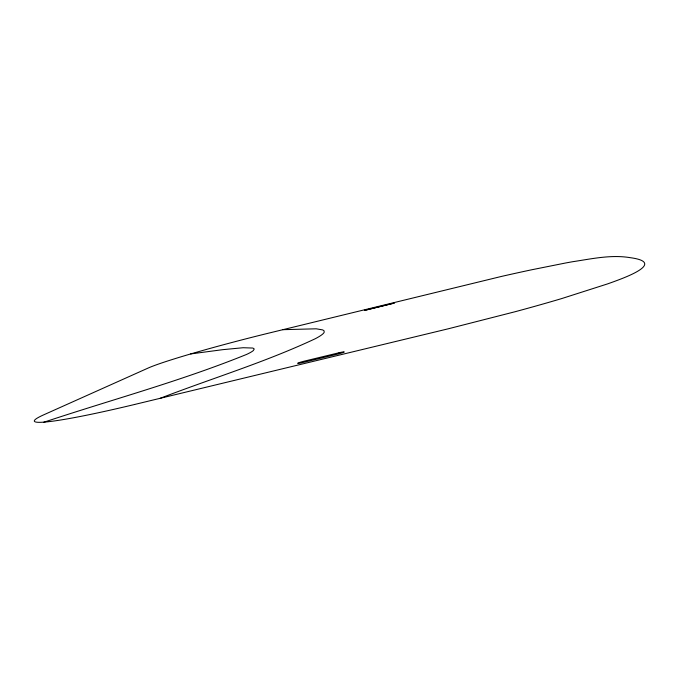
<?xml version="1.0" encoding="UTF-8"?>
<svg xmlns="http://www.w3.org/2000/svg" width="679" height="679" viewBox="0 0 679 679"><rect width="100%" height="100%" fill="white"/><g stroke="black" fill="none" stroke-linecap="round" stroke-linejoin="round"><path stroke-width="1.02" d="M364.589 310.362L394.193 303.097M394.151 303.123L364.615 310.396M160.21 398.301C211.831 378.347 265.158 362.272 315.328 338.702A355.049 19.776 -15.1 0 0 324.155 332.303L324.121 330.919L322.746 329.918L316.227 328.806L282.82 329.68M43.685 422.296C111.322 399.727 180.529 381.216 246.664 354.396A191.97 10.856 -14.9 0 0 253.369 350.517L254.226 348.981L252.877 348.055L243.158 347.724L222.653 349.677L190.706 353.92M134.561 404.489L448.539 328.729L515.106 311.729A181.938 12.68 -13.8 0 0 561.728 298.565L607.264 284A170.972 11.916 -13.7 0 0 615.564 281.013C625.885 277.159 665.819 262.459 630.273 257.68C611.1 254.455 591.655 258.869 572.686 261.712A135.732 7.503 -13.8 0 0 565.514 263.011L531.657 269.784A144.992 8.038 -13.8 0 0 501.399 276.446L266.83 333.593A106.79 5.619 -14.4 0 0 148.26 368.001L43.515 414.92A142.675 9.769 -14.7 0 0 134.603 404.48M339.008 352.766L304.472 361.109A6.204 0.484 -14.3 0 0 297.64 363.265A6.204 0.484 -14.3 0 0 302.681 362.552L337.565 354.132A6.221 0.492 -14.2 0 0 344.278 352.002A6.221 0.492 -14.2 0 0 339.008 352.766"/></g></svg>
